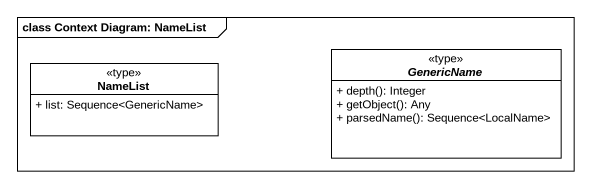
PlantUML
@startuml
mainframe class Context Diagram: NameList
hide circle
hide empty members
skinparam classAttributeIconSize 0
abstract class GenericName <<type>> {
  + depth(): Integer
  + getObject(): Any
  + parsedName(): Sequence<LocalName>
}
class NameList <<type>> {
  + list: Sequence<GenericName>
}
@enduml
